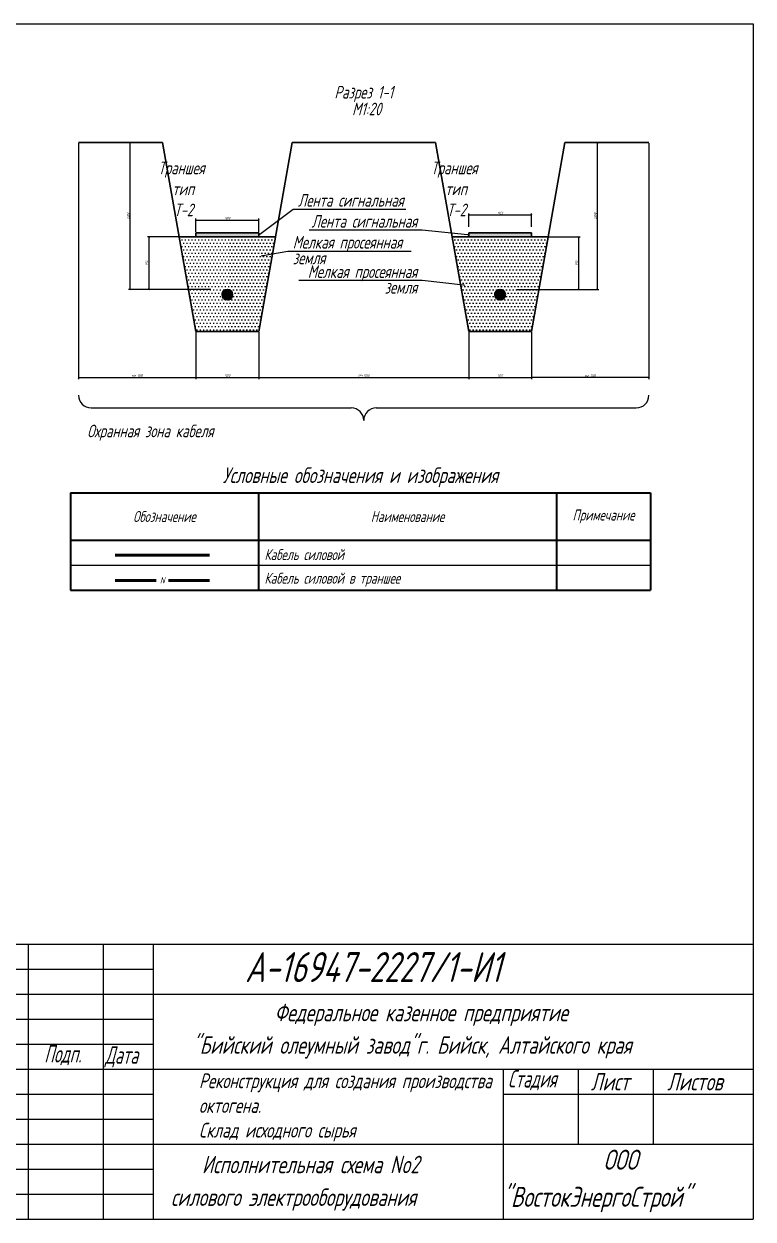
# Model space of a CAD drawing. Header units: millimetres. Extents: x 6735 to 13224, y -12144 to -9633.
# Drawn here: x 12633 to 13224, y -12144 to -11175 of the extents above; entities that cross this region are included whole.
import ezdxf
from ezdxf import colors
from ezdxf.entities.mleader import LeaderData, LeaderLine
from ezdxf.enums import TextEntityAlignment as Align
from ezdxf.math import Vec2, Vec3

# ---------------------------------------------------------------- set-up
doc = ezdxf.new("R2010")
doc.units = ezdxf.units.MM
doc.layers.get('Defpoints').update_dxf_attribs({"color": 33})
for name, color, linetype, lineweight in [('ИИ_ОФОРМЛЕНИЕ_025', 7, 'Continuous', 25), ('КаБель силовой (Вновь)', 1, 'Continuous', 60), ('Линия выноска', 137, 'Continuous', 25), ('Размерная', 4, 'Continuous', 25), ('Рамка толстая', 7, 'Continuous', 60), ('Рамка тонкая', 5, 'Continuous', 25), ('ТаБлица', 253, 'Continuous', 25), ('Текст', 2, 'Continuous', 25), ('Элемент эл. схем', 7, 'Continuous', 35)]:
    doc.layers.add(name, color=color, linetype=linetype, lineweight=lineweight)
doc.styles.add('Simplex', font='simplex.shx', dxfattribs={"width": 0.7, "oblique": 15})
doc.styles.get("Standard").update_dxf_attribs({"font": 'arial.ttf'})
doc.dimstyles.new('ISO-25', dxfattribs={"dimtxt": 3, "dimasz": 2.5, "dimexe": 1.25, "dimexo": 0.625, "dimtad": 1, "dimtxsty": 'Simplex', "dimcen": 2.5, "dimclrt": 2, "dimadec": 0, "dimazin": 0, "dimtfac": 1, "dimtmove": 0, "dimatfit": 3, "dimfxl": 1, "dimarcsym": 0})

# ---------------------------------------------------------------- blocks, each defined once
blk = doc.blocks.new('_ArchTick')
at = {"color": 0, "linetype": 'ByBlock', "const_width": 0.15}
blk.add_lwpolyline([(-0.5, -0.5), (0.5, 0.5)], dxfattribs=at)
blk = doc.blocks.new('*D539')
at = {"layer": 'Defpoints', "color": 0, "transparency": 16777216}
for p in [(12772.15, -11424.57), (12823.15, -11424.57), (12823.15, -11461.97)]:
    blk.add_point(p, dxfattribs=at)
at = {"layer": 'Размерная', "color": 0, "lineweight": -2, "transparency": 16777216}
for p, q in [((12772.15, -11425.19), (12772.15, -11463.22)), ((12823.15, -11425.19), (12823.15, -11463.22)), ((12772.15, -11461.97), (12823.15, -11461.97))]:
    blk.add_line(p, q, dxfattribs=at)
at = {"layer": 'Размерная', "color": 0, "lineweight": -2, "transparency": 16777216, "xscale": 1.5, "yscale": 1.5, "zscale": 1.5, "rotation": 180}
blk.add_blockref('_ArchTick', (12772.15, -11461.97), dxfattribs=at)
at = {"layer": 'Размерная', "color": 0, "lineweight": -2, "transparency": 16777216, "xscale": 1.5, "yscale": 1.5, "zscale": 1.5}
blk.add_blockref('_ArchTick', (12823.15, -11461.97), dxfattribs=at)
at = {"layer": 'Размерная', "color": 2, "transparency": 16777216, "insert": (12797.65, -11460.34), "char_height": 2, "attachment_point": 5, "style": 'Simplex'}
blk.add_mtext('1020', dxfattribs=at)
blk = doc.blocks.new('*D532')
at = {"layer": 'Defpoints', "color": 0, "transparency": 16777216}
for p in [(12993.15, -11424.57), (13044.15, -11424.57), (13044.15, -11461.97)]:
    blk.add_point(p, dxfattribs=at)
at = {"layer": 'Размерная', "color": 0, "lineweight": -2, "transparency": 16777216}
for p, q in [((12993.15, -11425.19), (12993.15, -11463.22)), ((13044.15, -11425.19), (13044.15, -11463.22)), ((12993.15, -11461.97), (13044.15, -11461.97))]:
    blk.add_line(p, q, dxfattribs=at)
at = {"layer": 'Размерная', "color": 0, "lineweight": -2, "transparency": 16777216, "xscale": 1.5, "yscale": 1.5, "zscale": 1.5, "rotation": 180}
blk.add_blockref('_ArchTick', (12993.15, -11461.97), dxfattribs=at)
at = {"layer": 'Размерная', "color": 0, "lineweight": -2, "transparency": 16777216, "xscale": 1.5, "yscale": 1.5, "zscale": 1.5}
blk.add_blockref('_ArchTick', (13044.15, -11461.97), dxfattribs=at)
at = {"layer": 'Размерная', "color": 2, "transparency": 16777216, "insert": (13018.65, -11460.34), "char_height": 2, "attachment_point": 5, "style": 'Simplex'}
blk.add_mtext('1020', dxfattribs=at)
blk = doc.blocks.new('*D540')
at = {"layer": 'Defpoints', "color": 0, "transparency": 16777216}
for p in [(12823.15, -11334.48), (12772.15, -11344.67), (12823.15, -11344.67)]:
    blk.add_point(p, dxfattribs=at)
at = {"layer": 'Размерная', "color": 0, "lineweight": -2, "transparency": 16777216}
for p, q in [((12772.15, -11344.04), (12772.15, -11333.23)), ((12772.15, -11334.48), (12823.15, -11334.48)), ((12823.15, -11344.04), (12823.15, -11333.23))]:
    blk.add_line(p, q, dxfattribs=at)
at = {"layer": 'Размерная', "color": 0, "lineweight": -2, "transparency": 16777216, "xscale": 1.5, "yscale": 1.5, "zscale": 1.5, "rotation": 180}
blk.add_blockref('_ArchTick', (12772.15, -11334.48), dxfattribs=at)
at = {"layer": 'Размерная', "color": 0, "lineweight": -2, "transparency": 16777216, "xscale": 1.5, "yscale": 1.5, "zscale": 1.5}
blk.add_blockref('_ArchTick', (12823.15, -11334.48), dxfattribs=at)
at = {"layer": 'Размерная', "color": 2, "transparency": 16777216, "insert": (12797.65, -11332.86), "char_height": 2, "attachment_point": 5, "style": 'Simplex'}
blk.add_mtext('1020', dxfattribs=at)
blk = doc.blocks.new('*D533')
at = {"layer": 'Defpoints', "color": 0, "transparency": 16777216}
for p in [(13044.15, -11330.23), (12993.15, -11340.42), (13044.15, -11340.42)]:
    blk.add_point(p, dxfattribs=at)
at = {"layer": 'Размерная', "color": 0, "lineweight": -2, "transparency": 16777216}
for p, q in [((12993.15, -11339.79), (12993.15, -11328.98)), ((12993.15, -11330.23), (13044.15, -11330.23)), ((13044.15, -11339.79), (13044.15, -11328.98))]:
    blk.add_line(p, q, dxfattribs=at)
at = {"layer": 'Размерная', "color": 0, "lineweight": -2, "transparency": 16777216, "xscale": 1.5, "yscale": 1.5, "zscale": 1.5, "rotation": 180}
blk.add_blockref('_ArchTick', (12993.15, -11330.23), dxfattribs=at)
at = {"layer": 'Размерная', "color": 0, "lineweight": -2, "transparency": 16777216, "xscale": 1.5, "yscale": 1.5, "zscale": 1.5}
blk.add_blockref('_ArchTick', (13044.15, -11330.23), dxfattribs=at)
at = {"layer": 'Размерная', "color": 2, "transparency": 16777216, "insert": (13018.65, -11328.61), "char_height": 2, "attachment_point": 5, "style": 'Simplex'}
blk.add_mtext('1020', dxfattribs=at)
blk = doc.blocks.new('*D534')
at = {"layer": 'Defpoints', "color": 0, "transparency": 16777216}
for p in [(12823.15, -11424.57), (12993.15, -11424.57), (12993.15, -11461.97)]:
    blk.add_point(p, dxfattribs=at)
at = {"layer": 'Размерная', "color": 0, "lineweight": -2, "transparency": 16777216}
for p, q in [((12823.15, -11425.19), (12823.15, -11463.22)), ((12993.15, -11425.19), (12993.15, -11463.22)), ((12823.15, -11461.97), (12993.15, -11461.97))]:
    blk.add_line(p, q, dxfattribs=at)
at = {"layer": 'Размерная', "color": 0, "lineweight": -2, "transparency": 16777216, "xscale": 1.5, "yscale": 1.5, "zscale": 1.5, "rotation": 180}
blk.add_blockref('_ArchTick', (12823.15, -11461.97), dxfattribs=at)
at = {"layer": 'Размерная', "color": 0, "lineweight": -2, "transparency": 16777216, "xscale": 1.5, "yscale": 1.5, "zscale": 1.5}
blk.add_blockref('_ArchTick', (12993.15, -11461.97), dxfattribs=at)
at = {"layer": 'Размерная', "color": 2, "transparency": 16777216, "insert": (12908.15, -11460.34), "char_height": 2, "attachment_point": 5, "style": 'Simplex'}
blk.add_mtext('Min 1000', dxfattribs=at)
blk = doc.blocks.new('_Dot')
at = {"color": 0, "linetype": 'ByBlock', "lineweight": -2}
blk.add_line((-0.5, 0), (-1, 0), dxfattribs=at)
at = {"color": 0, "linetype": 'ByBlock', "const_width": 0.5}
blk.add_lwpolyline([(-0.25, 0, 1), (0.25, 0, 1)], format="xyb", close=True, dxfattribs=at)
blk = doc.blocks.new('*D541')
at = {"layer": 'Defpoints', "color": 0, "transparency": 16777216}
for p in [(13071.12, -11271.57), (13097.37, -11271.57), (13044.15, -11390.57)]:
    blk.add_point(p, dxfattribs=at)
at = {"layer": 'Размерная', "color": 0, "lineweight": -2, "transparency": 16777216}
for p, q in [((13071.75, -11271.57), (13098.62, -11271.57)), ((13097.37, -11390.57), (13097.37, -11271.57)), ((13044.77, -11390.57), (13098.62, -11390.57))]:
    blk.add_line(p, q, dxfattribs=at)
at = {"layer": 'Размерная', "color": 0, "lineweight": -2, "transparency": 16777216, "xscale": 1.5, "yscale": 1.5, "zscale": 1.5}
for p, rotation in [((13097.37, -11271.57), 90), ((13097.37, -11390.57), 270)]:
    blk.add_blockref('_ArchTick', p, dxfattribs=dict(at, rotation=rotation))
at = {"layer": 'Размерная', "color": 2, "transparency": 16777216, "insert": (13095.75, -11331.07), "char_height": 2, "attachment_point": 5, "rotation": 90, "style": 'Simplex'}
blk.add_mtext('2380', dxfattribs=at)
blk = doc.blocks.new('*D535')
at = {"layer": 'Defpoints', "color": 0, "transparency": 16777216}
for p in [(13057.35, -11348.07), (13031.4, -11390.57), (13082.13, -11390.57)]:
    blk.add_point(p, dxfattribs=at)
at = {"layer": 'Размерная', "color": 0, "lineweight": -2, "transparency": 16777216}
for p, q in [((13057.97, -11348.07), (13083.38, -11348.07)), ((13082.13, -11348.07), (13082.13, -11390.57)), ((13032.02, -11390.57), (13083.38, -11390.57))]:
    blk.add_line(p, q, dxfattribs=at)
at = {"layer": 'Размерная', "color": 0, "lineweight": -2, "transparency": 16777216, "xscale": 1.5, "yscale": 1.5, "zscale": 1.5}
for p, rotation in [((13082.13, -11348.07), 90), ((13082.13, -11390.57), 270)]:
    blk.add_blockref('_ArchTick', p, dxfattribs=dict(at, rotation=rotation))
at = {"layer": 'Размерная', "color": 2, "transparency": 16777216, "insert": (13080.51, -11369.32), "char_height": 2, "attachment_point": 5, "rotation": 90, "style": 'Simplex'}
blk.add_mtext('850', dxfattribs=at)
blk = doc.blocks.new('*D536')
at = {"layer": 'Defpoints', "color": 0, "transparency": 16777216}
for p in [(12718.92, -11271.57), (12745.17, -11271.57), (12784.9, -11390.57)]:
    blk.add_point(p, dxfattribs=at)
at = {"layer": 'Размерная', "color": 0, "lineweight": -2, "transparency": 16777216}
for p, q in [((12744.54, -11271.57), (12717.67, -11271.57)), ((12718.92, -11390.57), (12718.92, -11271.57)), ((12784.27, -11390.57), (12717.67, -11390.57))]:
    blk.add_line(p, q, dxfattribs=at)
at = {"layer": 'Размерная', "color": 0, "lineweight": -2, "transparency": 16777216, "xscale": 1.5, "yscale": 1.5, "zscale": 1.5}
for p, rotation in [((12718.92, -11271.57), 90), ((12718.92, -11390.57), 270)]:
    blk.add_blockref('_ArchTick', p, dxfattribs=dict(at, rotation=rotation))
at = {"layer": 'Размерная', "color": 2, "transparency": 16777216, "insert": (12717.3, -11331.07), "char_height": 2, "attachment_point": 5, "rotation": 90, "style": 'Simplex'}
blk.add_mtext('2380', dxfattribs=at)
blk = doc.blocks.new('*D537')
at = {"layer": 'Defpoints', "color": 0, "transparency": 16777216}
for p in [(12758.95, -11348.07), (12734.16, -11390.57), (12784.9, -11390.57)]:
    blk.add_point(p, dxfattribs=at)
at = {"layer": 'Размерная', "color": 0, "lineweight": -2, "transparency": 16777216}
for p, q in [((12758.32, -11348.07), (12732.91, -11348.07)), ((12734.16, -11348.07), (12734.16, -11390.57)), ((12784.27, -11390.57), (12732.91, -11390.57))]:
    blk.add_line(p, q, dxfattribs=at)
at = {"layer": 'Размерная', "color": 0, "lineweight": -2, "transparency": 16777216, "xscale": 1.5, "yscale": 1.5, "zscale": 1.5}
for p, rotation in [((12734.16, -11348.07), 90), ((12734.16, -11390.57), 270)]:
    blk.add_blockref('_ArchTick', p, dxfattribs=dict(at, rotation=rotation))
at = {"layer": 'Размерная', "color": 2, "transparency": 16777216, "insert": (12732.53, -11369.32), "char_height": 2, "attachment_point": 5, "rotation": 90, "style": 'Simplex'}
blk.add_mtext('850', dxfattribs=at)
blk = doc.blocks.new('*D542')
at = {"layer": 'Defpoints', "color": 0, "transparency": 16777216}
for p in [(12677.17, -11271.57), (12772.15, -11424.57), (12772.15, -11461.97)]:
    blk.add_point(p, dxfattribs=at)
at = {"layer": 'Размерная', "color": 0, "lineweight": -2, "transparency": 16777216}
for p, q in [((12677.17, -11272.19), (12677.17, -11463.22)), ((12772.15, -11425.19), (12772.15, -11463.22)), ((12677.17, -11461.97), (12772.15, -11461.97))]:
    blk.add_line(p, q, dxfattribs=at)
at = {"layer": 'Размерная', "color": 0, "lineweight": -2, "transparency": 16777216, "xscale": 1.5, "yscale": 1.5, "zscale": 1.5, "rotation": 180}
blk.add_blockref('_ArchTick', (12677.17, -11461.97), dxfattribs=at)
at = {"layer": 'Размерная', "color": 0, "lineweight": -2, "transparency": 16777216, "xscale": 1.5, "yscale": 1.5, "zscale": 1.5}
blk.add_blockref('_ArchTick', (12772.15, -11461.97), dxfattribs=at)
at = {"layer": 'Размерная', "color": 2, "transparency": 16777216, "insert": (12724.66, -11460.34), "char_height": 2, "attachment_point": 5, "style": 'Simplex'}
blk.add_mtext('min 1000', dxfattribs=at)
blk = doc.blocks.new('*D538')
at = {"layer": 'Defpoints', "color": 0, "transparency": 16777216}
for p in [(13139.12, -11271.57), (13044.15, -11424.57), (13044.15, -11461.97)]:
    blk.add_point(p, dxfattribs=at)
at = {"layer": 'Размерная', "color": 0, "lineweight": -2, "transparency": 16777216}
for p, q in [((13139.12, -11272.19), (13139.12, -11463.22)), ((13044.15, -11425.19), (13044.15, -11463.22)), ((13139.12, -11461.97), (13044.15, -11461.97))]:
    blk.add_line(p, q, dxfattribs=at)
at = {"layer": 'Размерная', "color": 0, "lineweight": -2, "transparency": 16777216, "xscale": 1.5, "yscale": 1.5, "zscale": 1.5, "rotation": 180}
blk.add_blockref('_ArchTick', (13044.15, -11461.97), dxfattribs=at)
at = {"layer": 'Размерная', "color": 0, "lineweight": -2, "transparency": 16777216, "xscale": 1.5, "yscale": 1.5, "zscale": 1.5}
blk.add_blockref('_ArchTick', (13139.12, -11461.97), dxfattribs=at)
at = {"layer": 'Размерная', "color": 2, "transparency": 16777216, "insert": (13091.64, -11460.34), "char_height": 2, "attachment_point": 5, "style": 'Simplex'}
blk.add_mtext('min 1000', dxfattribs=at)

msp = doc.modelspace()

# ---------------------------------------------------------------- hatches: boundary and pattern name
h = msp.add_hatch()
h.set_pattern_fill('DOTS', color=256, scale=1.7, style=0)
h.set_pattern_definition([(0, (29367.653, -12092.635), (1.349375, 2.69875), [0, -2.69875])])
h.paths.add_polyline_path([(12758.65726, -11348.06932), (12772.14627, -11424.56932), (12823.14627, -11424.56932), (12836.63529, -11348.06932)])
h.paths.add_polyline_path([(12801.89627, -11394.81932, -1), (12793.39627, -11394.81932, -1)], flags=16)
h = msp.add_hatch()
h.set_pattern_fill('DOTS', color=256, scale=1.7, style=0)
h.set_pattern_definition([(0, (29588.653, -12092.635), (1.349375, 2.69875), [0, -2.69875])])
h.paths.add_polyline_path([(12979.65726, -11348.06932), (12993.14627, -11424.56932), (13044.14627, -11424.56932), (13057.63529, -11348.06932)])
h.paths.add_polyline_path([(13022.89627, -11394.81932, -1), (13014.39627, -11394.81932, -1)], flags=16)
at = {"layer": 'Элемент эл. схем'}
for points in [[(12772.14627, -11344.66932), (12772.14627, -11348.06932), (12823.14627, -11348.06932), (12823.14627, -11344.66932)], [(12993.14627, -11344.66932), (12993.14627, -11348.06932), (13044.14627, -11348.06932), (13044.14627, -11344.66932)], [(12801.89627, -11394.81932, 1), (12793.39627, -11394.81932, 1)], [(13022.89627, -11394.81932, 1), (13014.39627, -11394.81932, 1)]]:
    msp.add_hatch(color=256, dxfattribs=at).paths.add_polyline_path(points)

# ---------------------------------------------------------------- linework, layer by layer
at = {"color": 18, "lineweight": -2, "true_color": 0x000000}
for p, q in [((12474.27118, -11921.28272), (13223.52118, -11921.28272)), ((12636.27118, -11921.28272), (12636.27118, -12144.03272)), ((12697.02118, -11921.28272), (12697.02118, -12144.03272)), ((12737.52118, -11921.28272), (12737.52118, -12144.03272)), ((12474.27118, -11941.53272), (12737.52118, -11941.53272)), ((12474.27118, -11961.78272), (12737.52118, -11961.78272)), ((12737.52118, -11961.78272), (13223.52118, -11961.78272)), ((13223.52118, -11958.40772), (13223.52118, -12144.03272)), ((12474.27118, -11982.03272), (12737.52118, -11982.03272)), ((12474.27118, -12002.28272), (12737.52118, -12002.28272)), ((12474.27118, -12022.53272), (13223.52118, -12022.53272)), ((13021.02118, -12022.53272), (13021.02118, -12144.03272)), ((13081.77118, -12022.53272), (13081.77118, -12083.28272)), ((13142.52118, -12022.53272), (13142.52118, -12083.28272)), ((12474.27118, -12042.78272), (12737.52118, -12042.78272)), ((13021.02118, -12042.78272), (13223.52118, -12042.78272)), ((12474.27118, -12063.03272), (12737.52118, -12063.03272)), ((12474.27118, -12083.28272), (12737.52118, -12083.28272)), ((12737.52118, -12083.28272), (13223.52118, -12083.28272)), ((12474.27118, -12103.53272), (12737.52118, -12103.53272)), ((12474.27118, -12123.78272), (12737.52118, -12123.78272)), ((12599.14618, -12144.03272), (13223.52118, -12144.03272))]:
    msp.add_line(p, q, dxfattribs=at)
at = {"layer": 'КаБель силовой (Вновь)'}
for p, q in [((12783.0829, -11606.05829), (12706.87336, -11606.05829)), ((12739.89749, -11626.38083), (12706.87336, -11626.38083)), ((12750.05877, -11626.38083), (12783.0829, -11626.38083))]:
    msp.add_line(p, q, dxfattribs=at)
at = {"layer": 'Рамка толстая', "color": 18, "lineweight": -2, "true_color": 0x000000}
for p, q in [((11890.39618, -11175.40772), (13223.52118, -11175.40772)), ((13223.52118, -11175.40772), (13223.52118, -12144.03272)), ((11890.39618, -12144.03272), (13223.52118, -12144.03272))]:
    msp.add_line(p, q, dxfattribs=at)
at = {"layer": 'Рамка тонкая'}
for p, q in [((12687.36825, -11486.61932), (12897.94627, -11486.61932)), ((12918.34627, -11486.61932), (13128.9243, -11486.61932))]:
    msp.add_line(p, q, dxfattribs=at)
for centre, start, end in [((12687.36825, -11476.41932), 180, 270), ((13128.9243, -11476.41932), 270, 0), ((12897.94627, -11496.81932), 0, 90), ((12918.34627, -11496.81932), 90, 180)]:
    msp.add_arc(centre, 10.2, start, end, dxfattribs=at)
at = {"layer": 'ТаБлица', "lineweight": 40}
for p, q in [((12670.50737, -11555.57588), (12670.50737, -11634.32574)), ((12670.50739, -11555.57589), (13140.46621, -11555.57589)), ((12822.92646, -11555.57589), (12822.92646, -11634.32574)), ((13064.25667, -11555.57589), (13064.25667, -11634.32574)), ((13140.46621, -11555.57589), (13140.46621, -11634.32574)), ((12670.50739, -11593.68066), (13140.46621, -11593.68066)), ((12670.50739, -11634.32574), (13140.46621, -11634.32574))]:
    msp.add_line(p, q, dxfattribs=at)
at = {"layer": 'ТаБлица', "color": 5, "lineweight": 25}
msp.add_line((12670.50739, -11614.0032), (13140.46621, -11614.0032), dxfattribs=at)
at = {"layer": 'Элемент эл. схем'}
for p, q in [((12677.16825, -11271.56932), (12745.16825, -11271.56932)), ((12772.14627, -11424.56932), (12745.16825, -11271.56932)), ((12823.14627, -11424.56932), (12850.1243, -11271.56932)), ((12850.1243, -11271.56932), (12966.16825, -11271.56932)), ((12993.14627, -11424.56932), (12966.16825, -11271.56932)), ((13044.14627, -11424.56932), (13071.1243, -11271.56932)), ((13071.1243, -11271.56932), (13139.1243, -11271.56932)), ((12758.65726, -11348.06932), (12836.63529, -11348.06932)), ((12772.14627, -11344.66932), (12823.14627, -11344.66932)), ((12772.14627, -11344.66932), (12772.14627, -11348.06932)), ((12772.14627, -11348.06932), (12823.14627, -11348.06932)), ((12823.14627, -11344.66932), (12823.14627, -11348.06932)), ((12979.65726, -11348.06932), (13057.63529, -11348.06932)), ((12993.14627, -11344.66932), (13044.14627, -11344.66932)), ((12993.14627, -11344.66932), (12993.14627, -11348.06932)), ((12993.14627, -11348.06932), (13044.14627, -11348.06932)), ((13044.14627, -11344.66932), (13044.14627, -11348.06932)), ((12772.14627, -11424.56932), (12823.14627, -11424.56932)), ((12993.14627, -11424.56932), (13044.14627, -11424.56932))]:
    msp.add_line(p, q, dxfattribs=at)
for centre in [(12797.64627, -11394.81932), (13018.64627, -11394.81932)]:
    msp.add_circle(centre, 4.25, dxfattribs=at)

# ---------------------------------------------------------------- texts
at = {"color": 18, "lineweight": -2, "true_color": 0x000000, "style": 'Simplex', "oblique": 15}
for s, height, width, p in [('А-16947-2227/1-И1', 24.3, 0.7, (12812.0256, -11951.947)), ('Федеральное казенное предприятие', 14.175, 0.7, (12835.87171, -11983.72022)), ('"Бийский олеумный завод"г. Бийск, Алтайского края', 14.175, 0.7, (12769.40065, -12010.04522)), ('Подп.', 14.175, 0.6, (12649.34325, -12017.13272)), ('Дата', 14.175, 0.6, (12698.54686, -12018.14522)), ('Стадия', 14.175, 0.6, (13024.97296, -12037.38272)), ('Лист', 14.175, 0.7, (13092.06493, -12039.74522)), ('Листов', 14.175, 0.7, (13153.91267, -12039.74522)), ('ООО', 16.2, 0.7, (13102.2808, -12104.01486)), ('Исполнительная схема No2', 14.175, 0.7, (12777.10482, -12106.85853)), ('"ВостокЭнергоСтрой"', 16.2, 0.7, (13020.62706, -12134.10057)), ('силового электрооборудования', 14.175, 0.7, (12752.04393, -12133.38047))]:
    msp.add_text(s, height=height, dxfattribs=dict(at, width=width)).set_placement(p)
at = {"layer": 'ИИ_ОФОРМЛЕНИЕ_025', "lineweight": -2, "insert": (12774.71296, -12025.95582), "char_height": 12, "attachment_point": 1}
msp.add_mtext_dynamic_manual_height_columns('{\\Fsimplex|c204;\\Q15;\\W0.7;\\C2;Реконструкция для создания производства октогена. \\PСклад исходного сырья}', width=276.2589272, gutter_width=12.5, heights=[0], dxfattribs=at)
at = {"layer": 'КаБель силовой (Вновь)', "style": 'Simplex', "oblique": 15, "width": 0.7}
msp.add_text('N', height=5.08064, dxfattribs=at).set_placement((12744.97813, -11626.38083), align=Align.MIDDLE_CENTER)
at = {"layer": 'ТаБлица', "color": 2, "style": 'Simplex'}
for s, insert, char_height, width, attachment_point in [('Условные обозначения и изображения', (12905.4868, -11542.8743), 12.7015899, 469.958827, 5), ('Обозначение', (12746.71693, -11574.62827), 8.8911129, 152.419079, 5), ('Наименование', (12943.59157, -11574.62827), 8.8911129, 241.3302085, 5), ('Примечание', (13102.36144, -11574.62827), 8.891113, 76.2095395, 5), ('Кабель силовой', (12827.73468, -11605.50085), 8.8911129, 233.7092545, 4), ('Кабель силовой в траншее ', (12827.73468, -11625.82339), 8.8911129, 233.7092545, 4)]:
    msp.add_mtext(s, dxfattribs=dict(at, insert=insert, char_height=char_height, width=width, attachment_point=attachment_point))
at = {"layer": 'Текст', "insert": (12908.14627, -11237.56932), "char_height": 10.2, "width": 461.9560561, "attachment_point": 5, "line_spacing_factor": 0.8, "style": 'Simplex'}
msp.add_mtext('{\\Q15;Разрез 1-1\\P М1:20}', dxfattribs=at)
at = {"layer": 'Текст', "char_height": 10.2, "attachment_point": 1, "style": 'Simplex'}
for s, width, insert in [('\\pi-7.78395;Траншея \\P\\pi3.63127;тип \\P\\pi5.11083;Т-2', 28.4141546, (12749.4265, -11287.05347)), ('\\pi-7.78395;Траншея \\P\\pi3.63127;тип \\P\\pi5.11083;Т-2', 28.4141546, (12970.4265, -11287.05347)), ('\\pi6.99905;Охранная зона кабеля', 135.8694283, (12677.16825, -11500.21932))]:
    msp.add_mtext_dynamic_manual_height_columns(s, width=width, gutter_width=12.5, heights=[0], dxfattribs=dict(at, insert=insert))

# ---------------------------------------------------------------- dimensions: what is measured, and where the dimension line sits
at = {"layer": 'Размерная'}
for base, p1, p2, text, picture, middle in [((12772.14627, -11461.96932), (12677.16825, -11271.56932), (12772.14627, -11424.56932), 'min 1000', '*D542', (12724.65726, -11460.34432)), ((12993.14627, -11461.96932), (12823.14627, -11424.56932), (12993.14627, -11424.56932), 'Min 1000', '*D534', (12908.14627, -11460.34432))]:
    dim = msp.add_linear_dim(base=base, p1=p1, p2=p2, text=text, dimstyle='ISO-25', override={"dimtxt": 2, "dimasz": 1.5, "dimlfac": 20, "dimrnd": 1, "dimblk1": 'ArchTick', "dimblk2": 'ArchTick', "dimsah": 1}, dxfattribs=at)
    dim.commit()
    dim.dimension.update_dxf_attribs({"geometry": picture, "text_midpoint": middle})
for base, p1, p2, picture, middle in [((12718.92169, -11271.56932), (12784.89627, -11390.56932), (12745.16825, -11271.56932), '*D536', (12717.29669, -11331.06932)), ((13097.37086, -11271.56932), (13044.14627, -11390.56932), (13071.1243, -11271.56932), '*D541', (13095.74586, -11331.06932)), ((12734.15949, -11390.56932), (12758.94533, -11348.06932), (12784.89627, -11390.56932), '*D537', (12732.53449, -11369.31932)), ((13082.13306, -11390.56932), (13057.34722, -11348.06932), (13031.39627, -11390.56932), '*D535', (13080.50806, -11369.31932))]:
    dim = msp.add_linear_dim(base=base, p1=p1, p2=p2, angle=90, dimstyle='ISO-25', override={"dimtxt": 2, "dimasz": 1.5, "dimlfac": 20, "dimrnd": 1, "dimblk1": 'ArchTick', "dimblk2": 'ArchTick', "dimsah": 1}, dxfattribs=at)
    dim.commit()
    dim.dimension.update_dxf_attribs({"geometry": picture, "text_midpoint": middle})
dim = msp.add_linear_dim(base=(13044.14627, -11461.96932), p1=(13139.1243, -11271.56932), p2=(13044.14627, -11424.56932), angle=180, text='min 1000', dimstyle='ISO-25', override={"dimtxt": 2, "dimasz": 1.5, "dimlfac": 20, "dimrnd": 1, "dimblk1": 'ArchTick', "dimblk2": 'ArchTick', "dimsah": 1}, dxfattribs=at)
dim.commit()
dim.dimension.update_dxf_attribs({"geometry": '*D538', "text_midpoint": (13091.63529, -11460.34432)})
for base, p1, p2, picture, middle in [((12823.14627, -11334.48023), (12772.14627, -11344.66932), (12823.14627, -11344.66932), '*D540', (12797.64627, -11332.85523)), ((13044.14627, -11330.23023), (12993.14627, -11340.41932), (13044.14627, -11340.41932), '*D533', (13018.64627, -11328.60523)), ((12823.14627, -11461.96932), (12772.14627, -11424.56932), (12823.14627, -11424.56932), '*D539', (12797.64627, -11460.34432)), ((13044.14627, -11461.96932), (12993.14627, -11424.56932), (13044.14627, -11424.56932), '*D532', (13018.64627, -11460.34432))]:
    dim = msp.add_linear_dim(base=base, p1=p1, p2=p2, dimstyle='ISO-25', override={"dimtxt": 2, "dimasz": 1.5, "dimlfac": 20, "dimrnd": 1, "dimblk1": 'ArchTick', "dimblk2": 'ArchTick', "dimsah": 1}, dxfattribs=at)
    dim.commit()
    dim.dimension.update_dxf_attribs({"geometry": picture, "text_midpoint": middle})

# ---------------------------------------------------------------- leaders
at = {"layer": 'Линия выноска'}
ml = msp.add_multileader_mtext('Standard', dxfattribs=at)
ml.set_content('\\pxsm0.75;Лента сигнальная', color=2, style='Simplex')
ml.set_leader_properties()
ml.set_arrow_properties(name='DOT')
ml.build(insert=Vec2(0, 0))
ml.multileader.update_dxf_attribs({"text_left_attachment_type": 6, "text_right_attachment_type": 6, "dogleg_length": 0.62405, "arrow_head_size": 1.02})
ctx = ml.context
ctx.base_point, ctx.char_height, ctx.arrow_head_size, ctx.landing_gap_size, ctx.plane_origin = Vec3(12851.50456, -11325.52136), 10.2, 1.02, 3.4, Vec3(12711.9902, -11321.27548)
ctx.left_attachment, ctx.right_attachment = 6, 6
notes = []
notes.append((ctx, [(0, (1, 1, 0), (12850.97412, -11325.52136), (1, 0), 0.53044, [(0, [(12823.14627, -11346.36932)], 0, [])])]))
ctx.mtext.insert, ctx.mtext.flow_direction = Vec3(12854.90456, -11313.28136), 5
ml = msp.add_multileader_mtext('Standard', dxfattribs=at)
ml.set_content('\\pxsm0.75;Лента сигнальная', color=2, style='Simplex')
ml.set_leader_properties()
ml.set_arrow_properties(name='DOT')
ml.build(insert=Vec2(0, 0))
ml.multileader.update_dxf_attribs({"text_left_attachment_type": 6, "text_right_attachment_type": 6, "dogleg_length": 0.62405, "arrow_head_size": 1.02})
ctx = ml.context
ctx.base_point, ctx.char_height, ctx.arrow_head_size, ctx.landing_gap_size, ctx.plane_origin = Vec3(12844.24905, -11342.52136), 10.2, 1.02, 3.4, Vec3(12711.9902, -11338.27548)
ctx.left_attachment, ctx.right_attachment, ctx.text_align_type = 6, 6, 2
notes.append((ctx, [(1, (1, 1, 0), (12955.40154, -11342.52136), (-1, 0), 0.53044, [(0, [(12993.14627, -11346.36932)], 0, [])])]))
ctx.mtext.insert, ctx.mtext.alignment, ctx.mtext.flow_direction = Vec3(12951.4711, -11330.28136), 3, 5
ml = msp.add_multileader_mtext('Standard', dxfattribs=at)
ml.set_content('\\pxsm0.75;Мелкая просеянная\\Pземля', color=2, style='Simplex')
ml.set_leader_properties()
ml.set_arrow_properties(name='DOT')
ml.build(insert=Vec2(0, 0))
ml.multileader.update_dxf_attribs({"text_left_attachment_type": 6, "text_right_attachment_type": 6, "dogleg_length": 0.62405, "arrow_head_size": 1.02})
ctx = ml.context
ctx.base_point, ctx.char_height, ctx.arrow_head_size, ctx.landing_gap_size, ctx.plane_origin = Vec3(12847.25456, -11359.52136), 10.2, 1.02, 3.4, Vec3(12711.9902, -11355.27548)
ctx.left_attachment, ctx.right_attachment = 6, 6
notes.append((ctx, [(0, (1, 1, 0), (12846.72412, -11359.52136), (1, 0), 0.53044, [(0, [(12825.40314, -11363.36932)], 0, [])])]))
ctx.mtext.insert, ctx.mtext.flow_direction = Vec3(12850.65456, -11347.28136), 5
ml = msp.add_multileader_mtext('Standard', dxfattribs=at)
ml.set_content('\\pxsm0.75;Мелкая просеянная\\Pземля', color=2, style='Simplex')
ml.set_leader_properties()
ml.set_arrow_properties(name='DOT')
ml.build(insert=Vec2(0, 0))
ml.multileader.update_dxf_attribs({"text_left_attachment_type": 6, "text_right_attachment_type": 6, "dogleg_length": 0.62405, "arrow_head_size": 1.02})
ctx = ml.context
ctx.base_point, ctx.char_height, ctx.arrow_head_size, ctx.landing_gap_size, ctx.plane_origin = Vec3(12842.20905, -11383.32136), 10.2, 1.02, 3.4, Vec3(12711.9902, -11379.07548)
ctx.left_attachment, ctx.right_attachment, ctx.text_align_type = 6, 6, 2
notes.append((ctx, [(1, (1, 1, 0), (12955.40154, -11383.32136), (-1, 0), 0.53044, [(0, [(12989.85247, -11387.16932)], 0, [])])]))
ctx.mtext.insert, ctx.mtext.alignment, ctx.mtext.flow_direction = Vec3(12951.4711, -11371.08136), 3, 5
for ctx, leaders in notes:
    for number, flags, end, landing, length, lines in leaders:
        leader = LeaderData()
        leader.index, (leader.has_last_leader_line, leader.has_dogleg_vector, leader.attachment_direction) = number, flags
        leader.last_leader_point, leader.dogleg_vector, leader.dogleg_length = Vec3(end), Vec3(landing), length
        for number, points, colour, breaks in lines:
            line = LeaderLine()
            line.index, line.vertices, line.color, line.breaks = number, Vec3.list(points), colors.encode_raw_color(colour), breaks
            leader.lines.append(line)
        ctx.leaders.append(leader)

doc.saveas('drawing.dxf')
